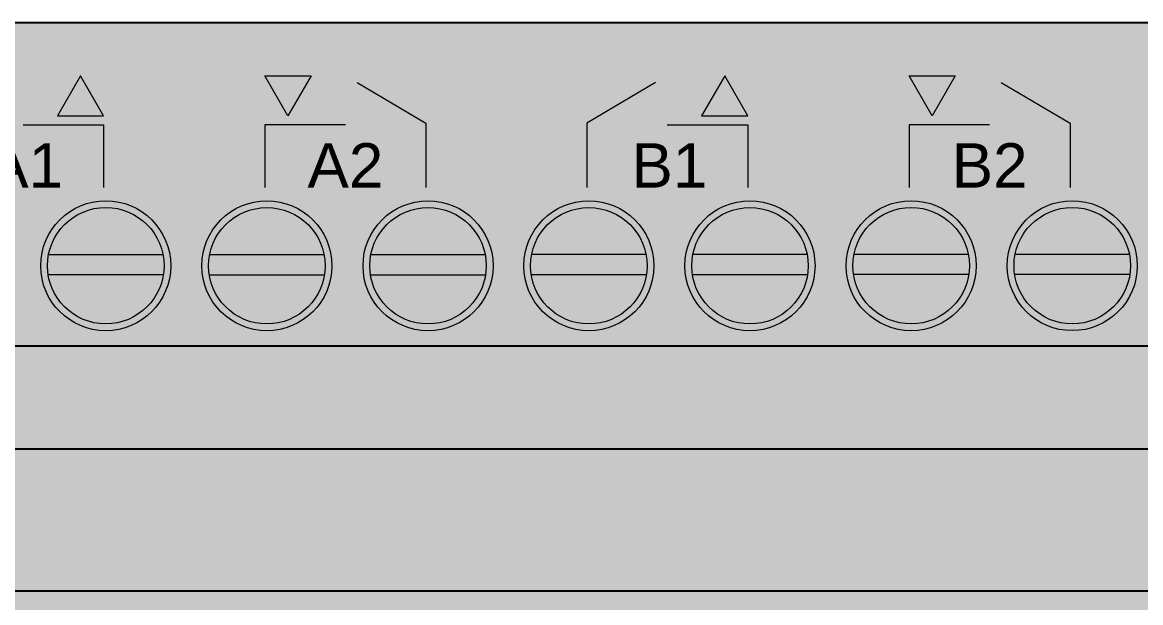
# Model space of a CAD drawing. Header units: millimetres. Extents: x 27500 to 33280, y -10980 to 420.
# Drawn here: x 27970.11 to 28014.18, y 212.12 to 235 of the extents above; entities that cross this region are included whole.
import ezdxf
from ezdxf.enums import TextEntityAlignment as Align

# ---------------------------------------------------------------- set-up
doc = ezdxf.new("R2010")
doc.units = ezdxf.units.MM
doc.layers.add('SX_ZEN_BODY', color=7, linetype='Continuous', true_color=0xefefeb)
doc.layers.add('SX_ZEN_TERMINALS', color=7, linetype='Continuous', true_color=0xc5c7cd)
doc.styles.get("Standard").update_dxf_attribs({"font": 'arial.ttf'})
doc.styles.add('SX_ZIOMB16V3_Arial', font='arial.ttf')

# ---------------------------------------------------------------- blocks, each defined once
blk = doc.blocks.new('SX_DYN_ZENNIO_G005')
at = {"true_color": 0x2f3236}
for points in [[(18.314, 41.317), (17.402, 42.896), (16.491, 41.317)], [(26.487, 42.896), (25.576, 41.317), (24.664, 42.896)], [(43.702, 41.317), (42.79, 42.896), (41.879, 41.317)], [(51.875, 42.896), (50.963, 41.317), (50.052, 42.896)]]:
    blk.add_hatch(color=250, dxfattribs=at).paths.add_polyline_path(points)
at = {"layer": 'SX_ZEN_BODY', "true_color": 0xefefeb}
blk.add_hatch(color=7, dxfattribs=at).paths.add_polyline_path([(0, -22.43), (0, 22.57), (0, 45), (8.425, 45), (59.77, 45), (82.475, 45), (133.82, 45), (140, 45), (140, 22.57), (140, -22.43), (140, -45), (133.82, -45), (82.475, -45), (59.77, -45), (8.425, -45), (0, -45)])
at = {"layer": 'SX_ZEN_TERMINALS', "true_color": 0xc5c7cd}
for points in [[(8.425, 45), (8.425, 32.245), (8.425, 28.17), (59.77, 28.17), (59.77, 32.245), (59.77, 45), (82.475, 45), (82.475, 32.295), (82.475, 28.22), (133.82, 28.22), (133.82, 32.295), (133.82, 45), (140, 45), (140, 22.57), (0, 22.57), (0, 45)], [(16.134, 35.05), (16.1, 35.405), (16.145, 35.87), (16.28, 36.3), (16.495, 36.69), (16.775, 37.03), (17.115, 37.31), (17.505, 37.52), (17.935, 37.655), (18.395, 37.7), (18.86, 37.655), (19.29, 37.52), (19.68, 37.31), (20.02, 37.03), (20.3, 36.69), (20.51, 36.3), (20.645, 35.87), (20.647, 35.85), (20.69, 35.405), (20.656, 35.05)], [(22.484, 35.05), (22.45, 35.405), (22.495, 35.865), (22.63, 36.3), (22.845, 36.69), (23.125, 37.03), (23.465, 37.31), (23.855, 37.52), (24.285, 37.655), (24.745, 37.7), (25.21, 37.655), (25.64, 37.52), (26.03, 37.31), (26.37, 37.03), (26.65, 36.69), (26.86, 36.3), (26.995, 35.865), (26.996, 35.85), (27.04, 35.405), (27.006, 35.05)], [(28.834, 35.05), (28.8, 35.405), (28.845, 35.865), (28.98, 36.295), (29.195, 36.685), (29.475, 37.025), (29.815, 37.305), (30.205, 37.52), (30.635, 37.655), (31.095, 37.7), (31.56, 37.655), (31.99, 37.52), (32.38, 37.305), (32.72, 37.025), (33, 36.685), (33.21, 36.295), (33.345, 35.865), (33.346, 35.85), (33.39, 35.405), (33.356, 35.05)], [(35.174, 35.05), (35.14, 35.405), (35.184, 35.85), (35.185, 35.865), (35.32, 36.295), (35.53, 36.685), (35.81, 37.025), (36.15, 37.305), (36.54, 37.52), (36.97, 37.655), (37.435, 37.7), (37.895, 37.655), (38.33, 37.52), (38.72, 37.305), (39.055, 37.025), (39.34, 36.685), (39.55, 36.295), (39.685, 35.865), (39.73, 35.405), (39.696, 35.05)], [(41.524, 35.05), (41.49, 35.405), (41.534, 35.85), (41.535, 35.865), (41.67, 36.3), (41.88, 36.69), (42.16, 37.03), (42.5, 37.31), (42.89, 37.52), (43.32, 37.655), (43.785, 37.7), (44.245, 37.655), (44.68, 37.52), (45.07, 37.31), (45.405, 37.03), (45.69, 36.69), (45.9, 36.3), (46.035, 35.865), (46.08, 35.405), (46.046, 35.05)], [(47.874, 35.05), (47.84, 35.405), (47.883, 35.85), (47.885, 35.87), (48.02, 36.3), (48.23, 36.69), (48.51, 37.03), (48.85, 37.31), (49.24, 37.52), (49.67, 37.655), (50.135, 37.7), (50.595, 37.655), (51.03, 37.52), (51.42, 37.31), (51.755, 37.03), (52.04, 36.69), (52.25, 36.3), (52.385, 35.87), (52.43, 35.405), (52.396, 35.05)], [(54.225, 35.05), (54.19, 35.405), (54.233, 35.85), (54.235, 35.87), (54.37, 36.3), (54.58, 36.69), (54.86, 37.03), (55.2, 37.31), (55.59, 37.52), (56.02, 37.655), (56.485, 37.7), (56.945, 37.655), (57.38, 37.52), (57.77, 37.31), (58.105, 37.03), (58.39, 36.69), (58.6, 36.3), (58.735, 35.87), (58.78, 35.405), (58.745, 35.05)], [(20.656, 35.05), (20.645, 34.94), (20.51, 34.51), (20.3, 34.12), (20.02, 33.78), (19.68, 33.5), (19.29, 33.29), (18.86, 33.155), (18.395, 33.11), (17.935, 33.155), (17.505, 33.29), (17.115, 33.5), (16.775, 33.78), (16.495, 34.12), (16.28, 34.51), (16.145, 34.94), (16.134, 35.05)], [(27.006, 35.05), (26.995, 34.94), (26.86, 34.51), (26.65, 34.12), (26.37, 33.78), (26.03, 33.5), (25.64, 33.29), (25.21, 33.155), (24.745, 33.11), (24.285, 33.155), (23.855, 33.29), (23.465, 33.5), (23.125, 33.78), (22.845, 34.12), (22.63, 34.51), (22.495, 34.94), (22.484, 35.05)], [(33.356, 35.05), (33.345, 34.94), (33.21, 34.51), (33, 34.12), (32.72, 33.78), (32.38, 33.5), (31.99, 33.29), (31.56, 33.155), (31.095, 33.11), (30.635, 33.155), (30.205, 33.29), (29.815, 33.5), (29.475, 33.78), (29.195, 34.12), (28.98, 34.51), (28.845, 34.94), (28.834, 35.05)], [(39.696, 35.05), (39.685, 34.94), (39.55, 34.51), (39.34, 34.12), (39.055, 33.78), (38.72, 33.5), (38.33, 33.29), (37.895, 33.155), (37.435, 33.11), (36.97, 33.155), (36.54, 33.29), (36.15, 33.5), (35.81, 33.78), (35.53, 34.12), (35.32, 34.51), (35.185, 34.94), (35.174, 35.05)], [(46.046, 35.05), (46.035, 34.94), (45.9, 34.51), (45.69, 34.12), (45.405, 33.78), (45.07, 33.5), (44.68, 33.29), (44.245, 33.155), (43.785, 33.11), (43.32, 33.155), (42.89, 33.29), (42.5, 33.5), (42.16, 33.78), (41.88, 34.12), (41.67, 34.51), (41.535, 34.94), (41.524, 35.05)], [(52.396, 35.05), (52.385, 34.94), (52.25, 34.51), (52.04, 34.12), (51.755, 33.78), (51.42, 33.5), (51.03, 33.29), (50.595, 33.155), (50.135, 33.11), (49.67, 33.155), (49.24, 33.29), (48.85, 33.5), (48.51, 33.78), (48.23, 34.12), (48.02, 34.51), (47.885, 34.94), (47.874, 35.05)], [(58.745, 35.05), (58.735, 34.945), (58.6, 34.51), (58.39, 34.12), (58.105, 33.785), (57.77, 33.5), (57.38, 33.29), (56.945, 33.155), (56.485, 33.11), (56.02, 33.155), (55.59, 33.29), (55.2, 33.5), (54.86, 33.785), (54.58, 34.12), (54.37, 34.51), (54.235, 34.945), (54.225, 35.05)], [(8.425, 32.245), (59.77, 32.245), (59.77, 28.17), (8.425, 28.17)]]:
    blk.add_hatch(color=9, dxfattribs=at).paths.add_polyline_path(points)
h = blk.add_hatch(color=9, dxfattribs=at)
h.paths.add_polyline_path([(59.77, 45), (59.77, 32.245), (8.425, 32.245), (8.425, 45)])
h.paths.add_polyline_path([(14.555, 35.92), (14.405, 36.405), (14.17, 36.84), (13.86, 37.215), (13.48, 37.53), (13.045, 37.765), (12.565, 37.915), (12.045, 37.97), (11.53, 37.915), (11.05, 37.765), (10.615, 37.53), (10.235, 37.215), (9.92, 36.84), (9.685, 36.405), (9.535, 35.92), (9.485, 35.405), (9.535, 34.89), (9.685, 34.41), (9.92, 33.975), (10.235, 33.595), (10.615, 33.28), (11.05, 33.045), (11.53, 32.895), (12.045, 32.845), (12.565, 32.895), (13.045, 33.045), (13.48, 33.28), (13.86, 33.595), (14.17, 33.975), (14.405, 34.41), (14.555, 34.89), (14.61, 35.405)], flags=0)
h.paths.add_polyline_path([(20.905, 35.92), (20.755, 36.4), (20.52, 36.835), (20.21, 37.215), (19.83, 37.53), (19.395, 37.765), (18.915, 37.915), (18.395, 37.965), (17.88, 37.915), (17.4, 37.765), (16.965, 37.53), (16.585, 37.215), (16.27, 36.835), (16.035, 36.4), (15.885, 35.92), (15.835, 35.405), (15.885, 34.89), (16.035, 34.41), (16.27, 33.975), (16.585, 33.595), (16.965, 33.28), (17.4, 33.045), (17.88, 32.895), (18.395, 32.845), (18.915, 32.895), (19.395, 33.045), (19.83, 33.28), (20.21, 33.595), (20.52, 33.975), (20.755, 34.41), (20.905, 34.89), (20.96, 35.405)], flags=0)
h.paths.add_polyline_path([(27.255, 35.92), (27.105, 36.4), (26.87, 36.835), (26.56, 37.215), (26.18, 37.53), (25.745, 37.765), (25.265, 37.915), (24.745, 37.965), (24.23, 37.915), (23.75, 37.765), (23.315, 37.53), (22.935, 37.215), (22.62, 36.835), (22.385, 36.4), (22.235, 35.92), (22.185, 35.405), (22.235, 34.89), (22.385, 34.405), (22.62, 33.97), (22.935, 33.595), (23.315, 33.28), (23.75, 33.045), (24.23, 32.895), (24.745, 32.84), (25.265, 32.895), (25.745, 33.045), (26.18, 33.28), (26.56, 33.595), (26.87, 33.97), (27.105, 34.405), (27.255, 34.89), (27.31, 35.405)], flags=0)
h.paths.add_polyline_path([(33.605, 35.92), (33.455, 36.4), (33.22, 36.835), (32.91, 37.215), (32.53, 37.53), (32.095, 37.765), (31.615, 37.915), (31.095, 37.965), (30.58, 37.915), (30.1, 37.765), (29.665, 37.53), (29.285, 37.215), (28.97, 36.835), (28.735, 36.4), (28.585, 35.92), (28.535, 35.405), (28.585, 34.885), (28.735, 34.405), (28.97, 33.97), (29.285, 33.59), (29.665, 33.28), (30.1, 33.045), (30.58, 32.895), (31.095, 32.84), (31.615, 32.895), (32.095, 33.045), (32.53, 33.28), (32.91, 33.59), (33.22, 33.97), (33.455, 34.405), (33.605, 34.885), (33.66, 35.405)], flags=0)
h.paths.add_polyline_path([(58.995, 35.92), (58.845, 36.405), (58.61, 36.84), (58.295, 37.215), (57.915, 37.53), (57.48, 37.765), (57, 37.915), (56.485, 37.97), (55.97, 37.915), (55.485, 37.765), (55.05, 37.53), (54.675, 37.215), (54.36, 36.84), (54.125, 36.405), (53.975, 35.92), (53.92, 35.405), (53.975, 34.89), (54.125, 34.41), (54.36, 33.975), (54.675, 33.595), (55.05, 33.28), (55.485, 33.045), (55.97, 32.895), (56.485, 32.845), (57, 32.895), (57.48, 33.045), (57.915, 33.28), (58.295, 33.595), (58.61, 33.975), (58.845, 34.41), (58.995, 34.89), (59.045, 35.405)], flags=0)
h.paths.add_polyline_path([(52.645, 35.92), (52.495, 36.4), (52.26, 36.835), (51.945, 37.215), (51.565, 37.53), (51.13, 37.765), (50.65, 37.915), (50.135, 37.965), (49.62, 37.915), (49.135, 37.765), (48.7, 37.53), (48.325, 37.215), (48.01, 36.835), (47.775, 36.4), (47.625, 35.92), (47.57, 35.405), (47.625, 34.89), (47.775, 34.41), (48.01, 33.975), (48.325, 33.595), (48.7, 33.28), (49.135, 33.045), (49.62, 32.895), (50.135, 32.845), (50.65, 32.895), (51.13, 33.045), (51.565, 33.28), (51.945, 33.595), (52.26, 33.975), (52.495, 34.41), (52.645, 34.89), (52.695, 35.405)], flags=0)
h.paths.add_polyline_path([(46.295, 35.92), (46.145, 36.4), (45.91, 36.835), (45.595, 37.215), (45.215, 37.53), (44.78, 37.765), (44.3, 37.915), (43.785, 37.965), (43.27, 37.915), (42.785, 37.765), (42.35, 37.53), (41.975, 37.215), (41.66, 36.835), (41.425, 36.4), (41.275, 35.92), (41.22, 35.405), (41.275, 34.89), (41.425, 34.405), (41.66, 33.97), (41.975, 33.595), (42.35, 33.28), (42.785, 33.045), (43.27, 32.895), (43.785, 32.84), (44.3, 32.895), (44.78, 33.045), (45.215, 33.28), (45.595, 33.595), (45.91, 33.97), (46.145, 34.405), (46.295, 34.89), (46.345, 35.405)], flags=0)
h.paths.add_polyline_path([(39.945, 35.92), (39.795, 36.4), (39.56, 36.835), (39.245, 37.215), (38.865, 37.53), (38.43, 37.765), (37.95, 37.915), (37.435, 37.965), (36.92, 37.915), (36.435, 37.765), (36, 37.53), (35.625, 37.215), (35.31, 36.835), (35.075, 36.4), (34.925, 35.92), (34.87, 35.405), (34.925, 34.885), (35.075, 34.405), (35.31, 33.97), (35.625, 33.59), (36, 33.28), (36.435, 33.045), (36.92, 32.895), (37.435, 32.84), (37.95, 32.895), (38.43, 33.045), (38.865, 33.28), (39.245, 33.59), (39.56, 33.97), (39.795, 34.405), (39.945, 34.885), (39.995, 35.405)], flags=0)
h.paths.add_polyline_path([(17.4, 42.895), (16.49, 41.315), (18.315, 41.315)], flags=0)
h.paths.add_polyline_path([(24.665, 42.895), (25.575, 41.315), (26.485, 42.895)], flags=0)
h.paths.add_polyline_path([(42.79, 42.895), (41.88, 41.315), (43.7, 41.315)], flags=0)
h.paths.add_polyline_path([(50.05, 42.895), (50.965, 41.315), (51.875, 42.895)], flags=0)
h = blk.add_hatch(color=9, dxfattribs=at)
h.paths.add_polyline_path([(20.905, 34.89), (20.755, 34.41), (20.52, 33.975), (20.21, 33.595), (19.83, 33.28), (19.395, 33.045), (18.915, 32.895), (18.395, 32.845), (17.88, 32.895), (17.4, 33.045), (16.965, 33.28), (16.585, 33.595), (16.27, 33.975), (16.035, 34.41), (15.885, 34.89), (15.835, 35.405), (15.885, 35.92), (16.035, 36.4), (16.27, 36.835), (16.585, 37.215), (16.965, 37.53), (17.4, 37.765), (17.88, 37.915), (18.395, 37.965), (18.915, 37.915), (19.395, 37.765), (19.83, 37.53), (20.21, 37.215), (20.52, 36.835), (20.755, 36.4), (20.905, 35.92), (20.96, 35.405)])
h.paths.add_polyline_path([(20.69, 35.405), (20.647, 35.85), (20.645, 35.87), (20.51, 36.3), (20.3, 36.69), (20.02, 37.03), (19.68, 37.31), (19.29, 37.52), (18.86, 37.655), (18.395, 37.7), (17.935, 37.655), (17.505, 37.52), (17.115, 37.31), (16.775, 37.03), (16.495, 36.69), (16.28, 36.3), (16.145, 35.87), (16.1, 35.405), (16.134, 35.05), (16.145, 34.94), (16.28, 34.51), (16.495, 34.12), (16.775, 33.78), (17.115, 33.5), (17.505, 33.29), (17.935, 33.155), (18.395, 33.11), (18.86, 33.155), (19.29, 33.29), (19.68, 33.5), (20.02, 33.78), (20.3, 34.12), (20.51, 34.51), (20.645, 34.94), (20.656, 35.05)], flags=0)
h = blk.add_hatch(color=9, dxfattribs=at)
h.paths.add_polyline_path([(27.255, 34.89), (27.105, 34.405), (26.87, 33.97), (26.56, 33.595), (26.18, 33.28), (25.745, 33.045), (25.265, 32.895), (24.745, 32.84), (24.23, 32.895), (23.75, 33.045), (23.315, 33.28), (22.935, 33.595), (22.62, 33.97), (22.385, 34.405), (22.235, 34.89), (22.185, 35.405), (22.235, 35.92), (22.385, 36.4), (22.62, 36.835), (22.935, 37.215), (23.315, 37.53), (23.75, 37.765), (24.23, 37.915), (24.745, 37.965), (25.265, 37.915), (25.745, 37.765), (26.18, 37.53), (26.56, 37.215), (26.87, 36.835), (27.105, 36.4), (27.255, 35.92), (27.31, 35.405)])
h.paths.add_polyline_path([(27.04, 35.405), (26.996, 35.85), (26.995, 35.865), (26.86, 36.3), (26.65, 36.69), (26.37, 37.03), (26.03, 37.31), (25.64, 37.52), (25.21, 37.655), (24.745, 37.7), (24.285, 37.655), (23.855, 37.52), (23.465, 37.31), (23.125, 37.03), (22.845, 36.69), (22.63, 36.3), (22.495, 35.865), (22.45, 35.405), (22.484, 35.05), (22.495, 34.94), (22.63, 34.51), (22.845, 34.12), (23.125, 33.78), (23.465, 33.5), (23.855, 33.29), (24.285, 33.155), (24.745, 33.11), (25.21, 33.155), (25.64, 33.29), (26.03, 33.5), (26.37, 33.78), (26.65, 34.12), (26.86, 34.51), (26.995, 34.94), (27.006, 35.05)], flags=0)
h = blk.add_hatch(color=9, dxfattribs=at)
h.paths.add_polyline_path([(33.605, 34.885), (33.455, 34.405), (33.22, 33.97), (32.91, 33.59), (32.53, 33.28), (32.095, 33.045), (31.615, 32.895), (31.095, 32.84), (30.58, 32.895), (30.1, 33.045), (29.665, 33.28), (29.285, 33.59), (28.97, 33.97), (28.735, 34.405), (28.585, 34.885), (28.535, 35.405), (28.585, 35.92), (28.735, 36.4), (28.97, 36.835), (29.285, 37.215), (29.665, 37.53), (30.1, 37.765), (30.58, 37.915), (31.095, 37.965), (31.615, 37.915), (32.095, 37.765), (32.53, 37.53), (32.91, 37.215), (33.22, 36.835), (33.455, 36.4), (33.605, 35.92), (33.66, 35.405)])
h.paths.add_polyline_path([(33.39, 35.405), (33.346, 35.85), (33.345, 35.865), (33.21, 36.295), (33, 36.685), (32.72, 37.025), (32.38, 37.305), (31.99, 37.52), (31.56, 37.655), (31.095, 37.7), (30.635, 37.655), (30.205, 37.52), (29.815, 37.305), (29.475, 37.025), (29.195, 36.685), (28.98, 36.295), (28.845, 35.865), (28.8, 35.405), (28.834, 35.05), (28.845, 34.94), (28.98, 34.51), (29.195, 34.12), (29.475, 33.78), (29.815, 33.5), (30.205, 33.29), (30.635, 33.155), (31.095, 33.11), (31.56, 33.155), (31.99, 33.29), (32.38, 33.5), (32.72, 33.78), (33, 34.12), (33.21, 34.51), (33.345, 34.94), (33.356, 35.05)], flags=0)
h = blk.add_hatch(color=9, dxfattribs=at)
h.paths.add_polyline_path([(39.945, 34.885), (39.795, 34.405), (39.56, 33.97), (39.245, 33.59), (38.865, 33.28), (38.43, 33.045), (37.95, 32.895), (37.435, 32.84), (36.92, 32.895), (36.435, 33.045), (36, 33.28), (35.625, 33.59), (35.31, 33.97), (35.075, 34.405), (34.925, 34.885), (34.87, 35.405), (34.925, 35.92), (35.075, 36.4), (35.31, 36.835), (35.625, 37.215), (36, 37.53), (36.435, 37.765), (36.92, 37.915), (37.435, 37.965), (37.95, 37.915), (38.43, 37.765), (38.865, 37.53), (39.245, 37.215), (39.56, 36.835), (39.795, 36.4), (39.945, 35.92), (39.995, 35.405)])
h.paths.add_polyline_path([(39.73, 35.405), (39.685, 35.865), (39.55, 36.295), (39.34, 36.685), (39.055, 37.025), (38.72, 37.305), (38.33, 37.52), (37.895, 37.655), (37.435, 37.7), (36.97, 37.655), (36.54, 37.52), (36.15, 37.305), (35.81, 37.025), (35.53, 36.685), (35.32, 36.295), (35.185, 35.865), (35.184, 35.85), (35.14, 35.405), (35.174, 35.05), (35.185, 34.94), (35.32, 34.51), (35.53, 34.12), (35.81, 33.78), (36.15, 33.5), (36.54, 33.29), (36.97, 33.155), (37.435, 33.11), (37.895, 33.155), (38.33, 33.29), (38.72, 33.5), (39.055, 33.78), (39.34, 34.12), (39.55, 34.51), (39.685, 34.94), (39.696, 35.05)], flags=0)
h = blk.add_hatch(color=9, dxfattribs=at)
h.paths.add_polyline_path([(46.295, 34.89), (46.145, 34.405), (45.91, 33.97), (45.595, 33.595), (45.215, 33.28), (44.78, 33.045), (44.3, 32.895), (43.785, 32.84), (43.27, 32.895), (42.785, 33.045), (42.35, 33.28), (41.975, 33.595), (41.66, 33.97), (41.425, 34.405), (41.275, 34.89), (41.22, 35.405), (41.275, 35.92), (41.425, 36.4), (41.66, 36.835), (41.975, 37.215), (42.35, 37.53), (42.785, 37.765), (43.27, 37.915), (43.785, 37.965), (44.3, 37.915), (44.78, 37.765), (45.215, 37.53), (45.595, 37.215), (45.91, 36.835), (46.145, 36.4), (46.295, 35.92), (46.345, 35.405)])
h.paths.add_polyline_path([(46.08, 35.405), (46.035, 35.865), (45.9, 36.3), (45.69, 36.69), (45.405, 37.03), (45.07, 37.31), (44.68, 37.52), (44.245, 37.655), (43.785, 37.7), (43.32, 37.655), (42.89, 37.52), (42.5, 37.31), (42.16, 37.03), (41.88, 36.69), (41.67, 36.3), (41.535, 35.865), (41.534, 35.85), (41.49, 35.405), (41.524, 35.05), (41.535, 34.94), (41.67, 34.51), (41.88, 34.12), (42.16, 33.78), (42.5, 33.5), (42.89, 33.29), (43.32, 33.155), (43.785, 33.11), (44.245, 33.155), (44.68, 33.29), (45.07, 33.5), (45.405, 33.78), (45.69, 34.12), (45.9, 34.51), (46.035, 34.94), (46.046, 35.05)], flags=0)
h = blk.add_hatch(color=9, dxfattribs=at)
h.paths.add_polyline_path([(52.645, 34.89), (52.495, 34.41), (52.26, 33.975), (51.945, 33.595), (51.565, 33.28), (51.13, 33.045), (50.65, 32.895), (50.135, 32.845), (49.62, 32.895), (49.135, 33.045), (48.7, 33.28), (48.325, 33.595), (48.01, 33.975), (47.775, 34.41), (47.625, 34.89), (47.57, 35.405), (47.625, 35.92), (47.775, 36.4), (48.01, 36.835), (48.325, 37.215), (48.7, 37.53), (49.135, 37.765), (49.62, 37.915), (50.135, 37.965), (50.65, 37.915), (51.13, 37.765), (51.565, 37.53), (51.945, 37.215), (52.26, 36.835), (52.495, 36.4), (52.645, 35.92), (52.695, 35.405)])
h.paths.add_polyline_path([(52.43, 35.405), (52.385, 35.87), (52.25, 36.3), (52.04, 36.69), (51.755, 37.03), (51.42, 37.31), (51.03, 37.52), (50.595, 37.655), (50.135, 37.7), (49.67, 37.655), (49.24, 37.52), (48.85, 37.31), (48.51, 37.03), (48.23, 36.69), (48.02, 36.3), (47.885, 35.87), (47.883, 35.85), (47.84, 35.405), (47.874, 35.05), (47.885, 34.94), (48.02, 34.51), (48.23, 34.12), (48.51, 33.78), (48.85, 33.5), (49.24, 33.29), (49.67, 33.155), (50.135, 33.11), (50.595, 33.155), (51.03, 33.29), (51.42, 33.5), (51.755, 33.78), (52.04, 34.12), (52.25, 34.51), (52.385, 34.94), (52.396, 35.05)], flags=0)
h = blk.add_hatch(color=9, dxfattribs=at)
h.paths.add_polyline_path([(58.995, 34.89), (58.845, 34.41), (58.61, 33.975), (58.295, 33.595), (57.915, 33.28), (57.48, 33.045), (57, 32.895), (56.485, 32.845), (55.97, 32.895), (55.485, 33.045), (55.05, 33.28), (54.675, 33.595), (54.36, 33.975), (54.125, 34.41), (53.975, 34.89), (53.92, 35.405), (53.975, 35.92), (54.125, 36.405), (54.36, 36.84), (54.675, 37.215), (55.05, 37.53), (55.485, 37.765), (55.97, 37.915), (56.485, 37.97), (57, 37.915), (57.48, 37.765), (57.915, 37.53), (58.295, 37.215), (58.61, 36.84), (58.845, 36.405), (58.995, 35.92), (59.045, 35.405)])
h.paths.add_polyline_path([(58.78, 35.405), (58.735, 35.87), (58.6, 36.3), (58.39, 36.69), (58.105, 37.03), (57.77, 37.31), (57.38, 37.52), (56.945, 37.655), (56.485, 37.7), (56.02, 37.655), (55.59, 37.52), (55.2, 37.31), (54.86, 37.03), (54.58, 36.69), (54.37, 36.3), (54.235, 35.87), (54.233, 35.85), (54.19, 35.405), (54.225, 35.05), (54.235, 34.945), (54.37, 34.51), (54.58, 34.12), (54.86, 33.785), (55.2, 33.5), (55.59, 33.29), (56.02, 33.155), (56.485, 33.11), (56.945, 33.155), (57.38, 33.29), (57.77, 33.5), (58.105, 33.785), (58.39, 34.12), (58.6, 34.51), (58.735, 34.945), (58.745, 35.05)], flags=0)
at = {"color": 250, "true_color": 0x2f3236}
for p, q in [((0, 45), (140, 45)), ((8.427, 32.245), (59.769, 32.245)), ((59.769, 28.172), (8.427, 28.172)), ((140, 22.571), (0, 22.571))]:
    blk.add_line(p, q, dxfattribs=at)
at = {"color": 250, "lineweight": 5, "true_color": 0x2f3236}
for points in [[(18.314, 41.317), (17.402, 42.896), (16.491, 41.317), (18.314, 41.317)], [(26.487, 42.896), (25.576, 41.317), (24.664, 42.896), (26.487, 42.896)], [(43.702, 41.317), (42.79, 42.896), (41.879, 41.317), (43.702, 41.317)], [(51.875, 42.896), (50.963, 41.317), (50.052, 42.896), (51.875, 42.896)], [(28.3, 42.625), (31.016, 41.027)], [(40.066, 42.625), (37.35, 41.027)], [(53.688, 42.625), (56.404, 41.027)], [(31.016, 41.027), (31.016, 38.488)], [(37.35, 41.027), (37.35, 38.488)], [(56.404, 41.027), (56.404, 38.488)], [(15.138, 40.963), (18.314, 40.963)], [(18.314, 40.963), (18.314, 38.488)], [(27.84, 40.963), (24.664, 40.963)], [(24.664, 40.963), (24.664, 38.488)], [(40.526, 40.963), (43.702, 40.963)], [(43.702, 40.963), (43.702, 38.488)], [(53.228, 40.963), (50.052, 40.963)], [(50.052, 40.963), (50.052, 38.488)]]:
    blk.add_lwpolyline(points, dxfattribs=at)
at = {"color": 250, "lineweight": 9, "true_color": 0x2f3236}
for points in [[(16.145, 35.852), (20.648, 35.852)], [(22.495, 35.851), (26.998, 35.851)], [(28.845, 35.85), (33.348, 35.85)], [(39.686, 35.85), (35.182, 35.85)], [(46.036, 35.851), (41.532, 35.851)], [(52.386, 35.852), (47.882, 35.852)], [(58.736, 35.852), (54.232, 35.852)], [(16.128, 35.052), (20.665, 35.052)], [(22.478, 35.051), (27.015, 35.051)], [(28.828, 35.05), (33.365, 35.05)], [(39.702, 35.05), (35.166, 35.05)], [(46.052, 35.051), (41.516, 35.051)], [(52.402, 35.052), (47.866, 35.052)], [(58.752, 35.052), (54.216, 35.052)]]:
    blk.add_lwpolyline(points, dxfattribs=at)
for centre, radius in [((18.396, 35.405), 2.562), ((24.746, 35.404), 2.562), ((31.096, 35.404), 2.562), ((37.434, 35.404), 2.562), ((43.784, 35.404), 2.562), ((50.134, 35.405), 2.562), ((56.484, 35.406), 2.562), ((18.396, 35.405), 2.296), ((24.746, 35.404), 2.296), ((31.096, 35.404), 2.296), ((37.434, 35.404), 2.296), ((43.784, 35.404), 2.296), ((50.134, 35.405), 2.296), ((56.484, 35.406), 2.296)]:
    blk.add_circle(centre, radius, dxfattribs=at)
at = {"color": 250, "true_color": 0x2f3236, "char_height": 1.75, "attachment_point": 5, "style": 'SX_ZIOMB16V3_Arial'}
for s, insert in [('\\fArial|b0|i0|c0|p34;\\W1;A1', (15.221, 39.359)), ('\\fArial|b0|i0|c0|p34;\\W1;A2', (27.841, 39.359)), ('{\\fArial|b0|i0|c0|p34;B1}', (40.609, 39.359)), ('{\\fArial|b0|i0|c0|p34;B2}', (53.229, 39.359))]:
    blk.add_mtext(s, dxfattribs=dict(at, insert=insert))
blk = doc.blocks.new('*U461')
blk.add_blockref('SX_DYN_ZENNIO_G005', (0, 0))
at = {"color": 5, "flags": 1}
for tag, p in [('UFH_ACTUATOR_1', (26.299, 47.198)), ('UFH_ACTUATOR_2', (32.649, 47.198)), ('UFH_ACTUATOR_3', (39.025, 47.198)), ('UFH_ACTUATOR_4', (45.375, 47.198)), ('UFH_ACTUATOR_5', (51.7, 47.198)), ('UFH_ACTUATOR_6', (58.05, 47.198)), ('UFH_ACTUATOR_7', (64.425, 47.198)), ('UFH_ACTUATOR_8', (70.775, 47.198)), ('DALI_OUTPUT', (70.675, 46.478)), ('OUTPUT_10', (158.513, 47.837)), ('OUTPUT_11', (164.858, 47.837)), ('OUTPUT_12', (183.901, 47.837)), ('OUTPUT_1', (14.691, 47.837)), ('OUTPUT_2', (33.734, 47.837)), ('OUTPUT_3', (40.079, 47.837)), ('OUTPUT_4', (59.122, 47.837)), ('OUTPUT_5', (79.31, 47.837)), ('OUTPUT_6', (98.353, 47.837)), ('OUTPUT_7', (104.698, 47.837)), ('OUTPUT_8', (123.74, 47.837)), ('OUTPUT_9', (139.47, 47.837))]:
    blk.add_attdef(tag, p, '', height=2.5, rotation=90, dxfattribs=at)
at = {"color": 3, "flags": 1}
for tag, p in [('REFERENCE', (40.498, 35.586)), ('PHYSICAL_ADD.', (40.85, 32.03)), ('PHYSICAL.ADD.', (62.279, 28.377))]:
    blk.add_attdef(tag, text='', height=2.5, dxfattribs=at).set_placement(p, align=Align.CENTER)
at = {"flags": 1}
for tag in ['WIDTH_MM', 'SOURCE_BLOCK', 'MODEL', 'HEIGHT_MM']:
    blk.add_attdef(tag, (0, 0), '', height=1, dxfattribs=at)
at = {"color": 5, "flags": 1}
for tag, p in [('OUTPUT_13', (13.614, -47.997)), ('OUTPUT_14', (32.657, -47.997)), ('OUTPUT_15', (39.002, -47.997)), ('OUTPUT_16', (58.045, -47.997)), ('OUTPUT_17', (79.31, -48.045)), ('OUTPUT_18', (98.353, -48.045)), ('OUTPUT_19', (104.698, -48.045)), ('OUTPUT_20', (123.74, -48.045)), ('OUTPUT_21', (139.47, -48.045)), ('OUTPUT_22', (158.513, -48.045)), ('OUTPUT_23', (164.858, -48.045)), ('OUTPUT_24', (183.901, -48.045))]:
    blk.add_attdef(tag, text='', height=2.5, rotation=90, dxfattribs=at).set_placement(p, align=Align.RIGHT)

msp = doc.modelspace()

# ---------------------------------------------------------------- block references
msp.add_blockref('*U461', (27955, 190))

doc.saveas('drawing.dxf')
